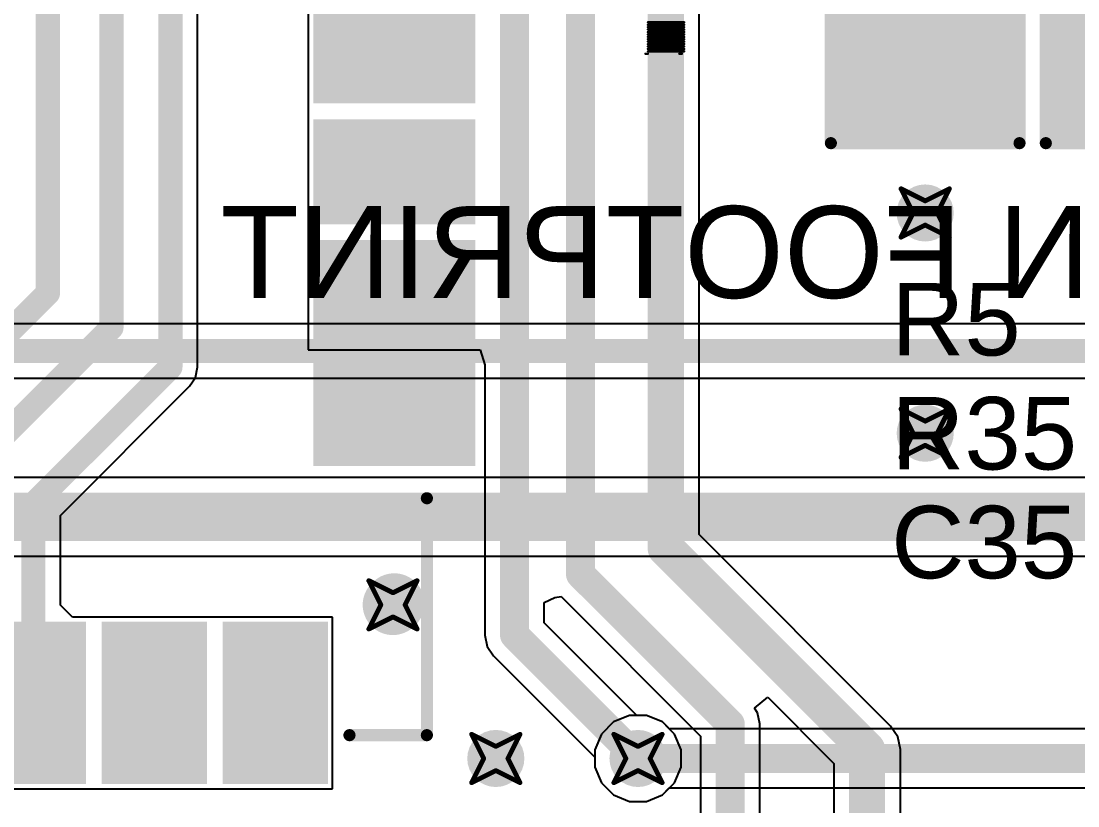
# Model space of a CAD drawing. Header units: inches. Extents: x -5 to 247, y -53 to 67.
# Drawn here: x 19.69 to 30.79, y -29.19 to -20.94 of the extents above; entities that cross this region are included whole.
import ezdxf

# ---------------------------------------------------------------- set-up
doc = ezdxf.new("R2010")
doc.units = ezdxf.units.IN
for name, color, linetype in [('Bottom Layer', 5, 'Continuous'), ('Bottom Overlay', 54, 'Continuous'), ('Drill Drawing', 1, 'Continuous'), ('Top Layer', 1, 'Continuous'), ('Top Overlay', 2, 'Continuous'), ('Top Paste', 8, 'Continuous'), ('Top Solder', 216, 'Continuous'), ('Via Holes', 16, 'Continuous')]:
    doc.layers.add(name, color=color, linetype=linetype)
doc.styles.add('Arial', font='', dxfattribs={"height": 0.2})
doc.styles.get('Arial').set_extended_font_data('Arial')

# ---------------------------------------------------------------- blocks, each defined once
blk = doc.blocks.new('C___1206_50')
at = {"layer": 'Top Layer'}
for points in [[(-2.032, 0.889), (-0.508, 0.889), (-0.508, -0.889), (-2.032, -0.889)], [(0.508, 0.889), (2.032, 0.889), (2.032, -0.889), (0.508, -0.889)]]:
    blk.add_hatch(color=1, dxfattribs=at).paths.add_polyline_path(points)
at = {"layer": 'Top Paste'}
for points in [[(-2.032, 0.889), (-0.508, 0.889), (-0.508, -0.889), (-2.032, -0.889)], [(0.508, 0.889), (2.032, 0.889), (2.032, -0.889), (0.508, -0.889)]]:
    blk.add_hatch(color=8, dxfattribs=at).paths.add_polyline_path(points)
at = {"layer": 'Top Solder'}
for points in [[(-2.1336, 0.9906), (-0.4064, 0.9906), (-0.4064, -0.9906), (-2.1336, -0.9906)], [(0.4064, 0.9906), (2.1336, 0.9906), (2.1336, -0.9906), (0.4064, -0.9906)]]:
    blk.add_hatch(color=216, dxfattribs=at).paths.add_polyline_path(points)
at = {"layer": 'Top Overlay', "const_width": 0.127}
for points in [[(-2.1336, 0.9906), (-0.6096, 0.9906)], [(-2.1336, 0.9906), (-2.1336, -0.9906)], [(0.6096, 0.9906), (2.1336, 0.9906)], [(2.1336, 0.9906), (2.1336, -0.9906)], [(-2.1336, -0.9906), (-0.6096, -0.9906)], [(0.6096, -0.9906), (2.1336, -0.9906)]]:
    blk.add_lwpolyline(points, dxfattribs=at)
at = {"layer": 'Top Overlay', "const_width": 0.0635}
for points in [[(-2.16535, 0.9906, 1), (-2.10185, 0.9906, 1)], [(-2.16535, 0.9906, 1), (-2.10185, 0.9906, 1)], [(-0.64135, 0.9906, 1), (-0.57785, 0.9906, 1)], [(0.57785, 0.9906, 1), (0.64135, 0.9906, 1)], [(2.10185, 0.9906, 1), (2.16535, 0.9906, 1)], [(2.10185, 0.9906, 1), (2.16535, 0.9906, 1)], [(-2.16535, -0.9906, 1), (-2.10185, -0.9906, 1)], [(-2.16535, -0.9906, 1), (-2.10185, -0.9906, 1)], [(-0.64135, -0.9906, 1), (-0.57785, -0.9906, 1)], [(0.57785, -0.9906, 1), (0.64135, -0.9906, 1)], [(2.10185, -0.9906, 1), (2.16535, -0.9906, 1)], [(2.10185, -0.9906, 1), (2.16535, -0.9906, 1)]]:
    blk.add_lwpolyline(points, format="xyb", close=True, dxfattribs=at)
blk = doc.blocks.new('C___1206_51')
at = {"layer": 'Top Layer'}
for points in [[(-2.032, 0.889), (-0.508, 0.889), (-0.508, -0.889), (-2.032, -0.889)], [(0.508, 0.889), (2.032, 0.889), (2.032, -0.889), (0.508, -0.889)]]:
    blk.add_hatch(color=1, dxfattribs=at).paths.add_polyline_path(points)
at = {"layer": 'Top Paste'}
for points in [[(-2.032, 0.889), (-0.508, 0.889), (-0.508, -0.889), (-2.032, -0.889)], [(0.508, 0.889), (2.032, 0.889), (2.032, -0.889), (0.508, -0.889)]]:
    blk.add_hatch(color=8, dxfattribs=at).paths.add_polyline_path(points)
at = {"layer": 'Top Solder'}
for points in [[(-2.1336, 0.9906), (-0.4064, 0.9906), (-0.4064, -0.9906), (-2.1336, -0.9906)], [(0.4064, 0.9906), (2.1336, 0.9906), (2.1336, -0.9906), (0.4064, -0.9906)]]:
    blk.add_hatch(color=216, dxfattribs=at).paths.add_polyline_path(points)
at = {"layer": 'Top Overlay', "const_width": 0.127}
for points in [[(-2.1336, 0.9906), (-0.6096, 0.9906)], [(-2.1336, 0.9906), (-2.1336, -0.9906)], [(0.6096, 0.9906), (2.1336, 0.9906)], [(2.1336, 0.9906), (2.1336, -0.9906)], [(-2.1336, -0.9906), (-0.6096, -0.9906)], [(0.6096, -0.9906), (2.1336, -0.9906)]]:
    blk.add_lwpolyline(points, dxfattribs=at)
at = {"layer": 'Top Overlay', "const_width": 0.0635}
for points in [[(-2.16535, 0.9906, 1), (-2.10185, 0.9906, 1)], [(-2.16535, 0.9906, 1), (-2.10185, 0.9906, 1)], [(-0.64135, 0.9906, 1), (-0.57785, 0.9906, 1)], [(0.57785, 0.9906, 1), (0.64135, 0.9906, 1)], [(2.10185, 0.9906, 1), (2.16535, 0.9906, 1)], [(2.10185, 0.9906, 1), (2.16535, 0.9906, 1)], [(-2.16535, -0.9906, 1), (-2.10185, -0.9906, 1)], [(-2.16535, -0.9906, 1), (-2.10185, -0.9906, 1)], [(-0.64135, -0.9906, 1), (-0.57785, -0.9906, 1)], [(0.57785, -0.9906, 1), (0.64135, -0.9906, 1)], [(2.10185, -0.9906, 1), (2.16535, -0.9906, 1)], [(2.10185, -0.9906, 1), (2.16535, -0.9906, 1)]]:
    blk.add_lwpolyline(points, format="xyb", close=True, dxfattribs=at)
blk = doc.blocks.new('38_SMD_M______72')
at = {"layer": 'Top Layer'}
for points in [[(-9.5, -4.64), (-8, -4.64), (-8, -5.54), (-9.5, -5.54)], [(-9.5, -5.91), (-8, -5.91), (-8, -6.81), (-9.5, -6.81)], [(-9.5, -7.18), (-8, -7.18), (-8, -8.08), (-9.5, -8.08)], [(-6.16, -9.63), (-6.16, -8.13), (-5.26, -8.13), (-5.26, -9.63)], [(-4.89, -9.63), (-4.89, -8.13), (-3.99, -8.13), (-3.99, -9.63)], [(-3.62, -9.63), (-3.62, -8.13), (-2.72, -8.13), (-2.72, -9.63)], [(-2.35, -9.63), (-2.35, -8.13), (-1.45, -8.13), (-1.45, -9.63)]]:
    blk.add_hatch(color=1, dxfattribs=at).paths.add_polyline_path(points)
at = {"layer": 'Top Paste'}
for points in [[(-9.5, -4.64), (-8, -4.64), (-8, -5.54), (-9.5, -5.54)], [(-9.5, -5.91), (-8, -5.91), (-8, -6.81), (-9.5, -6.81)], [(-9.5, -7.18), (-8, -7.18), (-8, -8.08), (-9.5, -8.08)], [(-6.16, -9.63), (-6.16, -8.13), (-5.26, -8.13), (-5.26, -9.63)], [(-4.89, -9.63), (-4.89, -8.13), (-3.99, -8.13), (-3.99, -9.63)], [(-3.62, -9.63), (-3.62, -8.13), (-2.72, -8.13), (-2.72, -9.63)], [(-2.35, -9.63), (-2.35, -8.13), (-1.45, -8.13), (-1.45, -9.63)]]:
    blk.add_hatch(color=8, dxfattribs=at).paths.add_polyline_path(points)
at = {"layer": 'Top Solder'}
for points in [[(-9.602, -4.538), (-7.898, -4.538), (-7.898, -5.642), (-9.602, -5.642)], [(-9.602, -5.808), (-7.898, -5.808), (-7.898, -6.912), (-9.602, -6.912)], [(-9.602, -7.078), (-7.898, -7.078), (-7.898, -8.182), (-9.602, -8.182)], [(-6.262, -9.732), (-6.262, -8.028), (-5.158, -8.028), (-5.158, -9.732)], [(-4.992, -9.732), (-4.992, -8.028), (-3.888, -8.028), (-3.888, -9.732)], [(-3.722, -9.732), (-3.722, -8.028), (-2.618, -8.028), (-2.618, -9.732)], [(-2.452, -9.732), (-2.452, -8.028), (-1.348, -8.028), (-1.348, -9.732)]]:
    blk.add_hatch(color=216, dxfattribs=at).paths.add_polyline_path(points)
at = {"layer": 'Top Overlay', "const_width": 0.127}
for points in [[(-9.089, -8.409), (-9.089, -9.222)], [(-6.6, -9.222), (-9.089, -9.222)]]:
    blk.add_lwpolyline(points, dxfattribs=at)
at = {"layer": 'Top Overlay', "const_width": 0.0635}
for points in [[(-9.121, -8.409, 1), (-9.057, -8.409, 1)], [(-9.121, -9.222, 1), (-9.057, -9.222, 1)], [(-9.121, -9.222, 1), (-9.057, -9.222, 1)], [(-6.632, -9.222, 1), (-6.568, -9.222, 1)]]:
    blk.add_lwpolyline(points, format="xyb", close=True, dxfattribs=at)

msp = doc.modelspace()

# ---------------------------------------------------------------- hatches: boundary and pattern name
at = {"layer": 'Bottom Layer'}
h = msp.add_hatch(color=5, dxfattribs=at)
edge = h.paths.add_edge_path()
edge.add_arc((29.186, -22.959), 0.3, 0, 360)
h = msp.add_hatch(color=5, dxfattribs=at)
edge = h.paths.add_edge_path()
edge.add_arc((29.186, -25.273), 0.3, 0, 360)
h = msp.add_hatch(color=5, dxfattribs=at)
edge = h.paths.add_edge_path()
edge.add_arc((23.597, -27.076), 0.3, 0, 360)
h = msp.add_hatch(color=5, dxfattribs=at)
edge = h.paths.add_edge_path()
edge.add_arc((24.677, -28.69), 0.3, 0, 360)
h = msp.add_hatch(color=5, dxfattribs=at)
edge = h.paths.add_edge_path()
edge.add_arc((26.17, -28.69), 0.3, 0, 360)
at = {"layer": 'Top Layer'}
h = msp.add_hatch(color=1, dxfattribs=at)
edge = h.paths.add_edge_path()
edge.add_arc((29.186, -22.959), 0.3, 0, 360)
h = msp.add_hatch(color=1, dxfattribs=at)
edge = h.paths.add_edge_path()
edge.add_arc((29.186, -25.273), 0.3, 0, 360)
h = msp.add_hatch(color=1, dxfattribs=at)
edge = h.paths.add_edge_path()
edge.add_arc((23.597, -27.076), 0.3, 0, 360)
h = msp.add_hatch(color=1, dxfattribs=at)
edge = h.paths.add_edge_path()
edge.add_arc((24.677, -28.69), 0.3, 0, 360)
h = msp.add_hatch(color=1, dxfattribs=at)
edge = h.paths.add_edge_path()
edge.add_arc((26.17, -28.69), 0.3, 0, 360)
at = {"layer": 'Via Holes'}
h = msp.add_hatch(color=7, dxfattribs=at)
edge = h.paths.add_edge_path()
edge.add_arc((29.186, -22.959), 0.15, 0, 360)
h = msp.add_hatch(color=7, dxfattribs=at)
edge = h.paths.add_edge_path()
edge.add_arc((29.186, -25.273), 0.15, 0, 360)
h = msp.add_hatch(color=7, dxfattribs=at)
edge = h.paths.add_edge_path()
edge.add_arc((23.597, -27.076), 0.15, 0, 360)
h = msp.add_hatch(color=7, dxfattribs=at)
edge = h.paths.add_edge_path()
edge.add_arc((24.677, -28.69), 0.15, 0, 360)
h = msp.add_hatch(color=7, dxfattribs=at)
edge = h.paths.add_edge_path()
edge.add_arc((26.17, -28.69), 0.15, 0, 360)

# ---------------------------------------------------------------- linework, layer by layer
at = {"layer": 'Bottom Layer'}
for p, q in [((41.53, -24.125), (18.286, -24.125)), ((18.404, -24.694), (37.189, -24.694)), ((37.123, -25.738), (19.027, -25.738)), ((19.198, -26.566), (43.208, -26.566)), ((26.08, -28.237), (25.914, -28.306)), ((26.26, -28.237), (26.08, -28.237)), ((26.426, -28.306), (26.26, -28.237)), ((25.914, -28.306), (25.786, -28.433)), ((26.499, -28.379), (26.426, -28.306)), ((31.393, -28.379), (26.499, -28.379)), ((25.786, -28.433), (25.718, -28.6)), ((25.718, -28.6), (25.718, -28.78)), ((25.718, -28.78), (25.786, -28.946)), ((25.786, -28.946), (25.914, -29.073)), ((25.914, -29.073), (26.08, -29.142)), ((26.26, -29.142), (26.426, -29.073)), ((26.426, -29.073), (26.499, -29)), ((26.499, -29), (31.393, -29)), ((26.08, -29.142), (26.26, -29.142))]:
    msp.add_line(p, q, dxfattribs=at)
for points, const_width in [([(18.286, -24.409), (41.885, -24.409)], 0.254), ([(19.027, -26.152), (43.208, -26.152)], 0.508), ([(26.17, -28.69), (31.722, -28.69)], 0.305)]:
    msp.add_lwpolyline(points, dxfattribs=dict(at, const_width=const_width))
at = {"layer": 'Bottom Layer', "const_width": 0.152}
msp.add_lwpolyline([(26.094, -28.69, 1), (26.246, -28.69, 1)], format="xyb", close=True, dxfattribs=at)
at = {"layer": 'Bottom Overlay', "const_width": 0.0254}
for points in [[(26.274, -20.956), (26.655, -20.956)], [(26.274, -20.982), (26.655, -20.982)], [(26.274, -21.007), (26.655, -21.007)], [(26.274, -21.032), (26.655, -21.032)], [(26.274, -21.058), (26.655, -21.058)], [(26.274, -21.083), (26.655, -21.083)], [(26.274, -21.109), (26.655, -21.109)], [(26.274, -21.134), (26.655, -21.134)], [(26.274, -21.159), (26.655, -21.159)], [(26.274, -21.185), (26.655, -21.185)], [(26.248, -21.286), (26.274, -21.286)], [(26.274, -21.21), (26.655, -21.21)], [(26.274, -21.236), (26.655, -21.236)], [(26.274, -21.261), (26.655, -21.261)], [(26.604, -21.286), (26.629, -21.286)]]:
    msp.add_lwpolyline(points, dxfattribs=at)
at = {"layer": 'Bottom Overlay', "const_width": 0.0127}
for points in [[(26.268, -20.956, 1), (26.28, -20.956, 1)], [(26.268, -20.982, 1), (26.28, -20.982, 1)], [(26.649, -20.956, 1), (26.661, -20.956, 1)], [(26.649, -20.982, 1), (26.661, -20.982, 1)], [(26.268, -21.007, 1), (26.28, -21.007, 1)], [(26.268, -21.032, 1), (26.28, -21.032, 1)], [(26.268, -21.058, 1), (26.28, -21.058, 1)], [(26.268, -21.083, 1), (26.28, -21.083, 1)], [(26.649, -21.007, 1), (26.661, -21.007, 1)], [(26.649, -21.032, 1), (26.661, -21.032, 1)], [(26.649, -21.058, 1), (26.661, -21.058, 1)], [(26.649, -21.083, 1), (26.661, -21.083, 1)], [(26.268, -21.109, 1), (26.28, -21.109, 1)], [(26.268, -21.134, 1), (26.28, -21.134, 1)], [(26.268, -21.159, 1), (26.28, -21.159, 1)], [(26.268, -21.185, 1), (26.28, -21.185, 1)], [(26.649, -21.109, 1), (26.661, -21.109, 1)], [(26.649, -21.134, 1), (26.661, -21.134, 1)], [(26.649, -21.159, 1), (26.661, -21.159, 1)], [(26.649, -21.185, 1), (26.661, -21.185, 1)], [(26.242, -21.286, 1), (26.255, -21.286, 1)], [(26.268, -21.21, 1), (26.28, -21.21, 1)], [(26.268, -21.236, 1), (26.28, -21.236, 1)], [(26.268, -21.261, 1), (26.28, -21.261, 1)], [(26.268, -21.286, 1), (26.28, -21.286, 1)], [(26.598, -21.286, 1), (26.61, -21.286, 1)], [(26.623, -21.286, 1), (26.636, -21.286, 1)], [(26.649, -21.21, 1), (26.661, -21.21, 1)], [(26.649, -21.236, 1), (26.661, -21.236, 1)], [(26.649, -21.261, 1), (26.661, -21.261, 1)]]:
    msp.add_lwpolyline(points, format="xyb", close=True, dxfattribs=at)
at = {"layer": 'Drill Drawing', "const_width": 0.0508}
for points in [[(28.932, -22.705), (29.186, -22.832)], [(28.932, -22.705), (29.059, -22.959)], [(29.186, -22.832), (29.44, -22.705)], [(29.313, -22.959), (29.44, -22.705)], [(28.932, -23.213), (29.059, -22.959)], [(29.313, -22.959), (29.44, -23.213)], [(28.932, -23.213), (29.186, -23.086)], [(29.186, -23.086), (29.44, -23.213)], [(28.932, -25.019), (29.186, -25.146)], [(28.932, -25.019), (29.059, -25.273)], [(29.186, -25.146), (29.44, -25.019)], [(29.313, -25.273), (29.44, -25.019)], [(28.932, -25.527), (29.059, -25.273)], [(29.313, -25.273), (29.44, -25.527)], [(28.932, -25.527), (29.186, -25.4)], [(29.186, -25.4), (29.44, -25.527)], [(23.343, -26.822), (23.597, -26.949)], [(23.343, -26.822), (23.47, -27.076)], [(23.597, -26.949), (23.851, -26.822)], [(23.724, -27.076), (23.851, -26.822)], [(23.343, -27.33), (23.47, -27.076)], [(23.724, -27.076), (23.851, -27.33)], [(23.343, -27.33), (23.597, -27.203)], [(23.597, -27.203), (23.851, -27.33)], [(24.423, -28.436), (24.677, -28.563)], [(24.423, -28.436), (24.55, -28.69)], [(24.677, -28.563), (24.931, -28.436)], [(24.804, -28.69), (24.931, -28.436)], [(25.916, -28.436), (26.17, -28.563)], [(25.916, -28.436), (26.043, -28.69)], [(26.17, -28.563), (26.424, -28.436)], [(26.297, -28.69), (26.424, -28.436)], [(24.423, -28.944), (24.55, -28.69)], [(24.804, -28.69), (24.931, -28.944)], [(25.916, -28.944), (26.043, -28.69)], [(26.297, -28.69), (26.424, -28.944)], [(24.423, -28.944), (24.677, -28.817)], [(24.677, -28.817), (24.931, -28.944)], [(25.916, -28.944), (26.17, -28.817)], [(26.17, -28.817), (26.424, -28.944)]]:
    msp.add_lwpolyline(points, dxfattribs=at)
at = {"layer": 'Drill Drawing', "const_width": 0.0254}
for points in [[(28.919, -22.705, 1), (28.945, -22.705, 1)], [(28.919, -22.705, 1), (28.945, -22.705, 1)], [(29.427, -22.705, 1), (29.453, -22.705, 1)], [(29.427, -22.705, 1), (29.453, -22.705, 1)], [(29.173, -22.832, 1), (29.199, -22.832, 1)], [(29.173, -22.832, 1), (29.199, -22.832, 1)], [(29.046, -22.959, 1), (29.072, -22.959, 1)], [(29.046, -22.959, 1), (29.072, -22.959, 1)], [(29.3, -22.959, 1), (29.326, -22.959, 1)], [(29.3, -22.959, 1), (29.326, -22.959, 1)], [(29.173, -23.086, 1), (29.199, -23.086, 1)], [(29.173, -23.086, 1), (29.199, -23.086, 1)], [(28.919, -23.213, 1), (28.945, -23.213, 1)], [(28.919, -23.213, 1), (28.945, -23.213, 1)], [(29.427, -23.213, 1), (29.453, -23.213, 1)], [(29.427, -23.213, 1), (29.453, -23.213, 1)], [(28.919, -25.019, 1), (28.945, -25.019, 1)], [(28.919, -25.019, 1), (28.945, -25.019, 1)], [(29.427, -25.019, 1), (29.453, -25.019, 1)], [(29.427, -25.019, 1), (29.453, -25.019, 1)], [(29.173, -25.146, 1), (29.199, -25.146, 1)], [(29.173, -25.146, 1), (29.199, -25.146, 1)], [(29.046, -25.273, 1), (29.072, -25.273, 1)], [(29.046, -25.273, 1), (29.072, -25.273, 1)], [(29.3, -25.273, 1), (29.326, -25.273, 1)], [(29.3, -25.273, 1), (29.326, -25.273, 1)], [(29.173, -25.4, 1), (29.199, -25.4, 1)], [(29.173, -25.4, 1), (29.199, -25.4, 1)], [(28.919, -25.527, 1), (28.945, -25.527, 1)], [(28.919, -25.527, 1), (28.945, -25.527, 1)], [(29.427, -25.527, 1), (29.453, -25.527, 1)], [(29.427, -25.527, 1), (29.453, -25.527, 1)], [(23.33, -26.822, 1), (23.355, -26.822, 1)], [(23.33, -26.822, 1), (23.355, -26.822, 1)], [(23.838, -26.822, 1), (23.863, -26.822, 1)], [(23.838, -26.822, 1), (23.863, -26.822, 1)], [(23.584, -26.949, 1), (23.609, -26.949, 1)], [(23.584, -26.949, 1), (23.609, -26.949, 1)], [(23.457, -27.076, 1), (23.482, -27.076, 1)], [(23.457, -27.076, 1), (23.482, -27.076, 1)], [(23.711, -27.076, 1), (23.736, -27.076, 1)], [(23.711, -27.076, 1), (23.736, -27.076, 1)], [(23.584, -27.203, 1), (23.609, -27.203, 1)], [(23.584, -27.203, 1), (23.609, -27.203, 1)], [(23.33, -27.33, 1), (23.355, -27.33, 1)], [(23.33, -27.33, 1), (23.355, -27.33, 1)], [(23.838, -27.33, 1), (23.863, -27.33, 1)], [(23.838, -27.33, 1), (23.863, -27.33, 1)], [(24.41, -28.436, 1), (24.435, -28.436, 1)], [(24.41, -28.436, 1), (24.435, -28.436, 1)], [(24.918, -28.436, 1), (24.943, -28.436, 1)], [(24.918, -28.436, 1), (24.943, -28.436, 1)], [(25.903, -28.436, 1), (25.929, -28.436, 1)], [(25.903, -28.436, 1), (25.929, -28.436, 1)], [(26.411, -28.436, 1), (26.437, -28.436, 1)], [(26.411, -28.436, 1), (26.437, -28.436, 1)], [(24.664, -28.563, 1), (24.689, -28.563, 1)], [(24.664, -28.563, 1), (24.689, -28.563, 1)], [(26.157, -28.563, 1), (26.183, -28.563, 1)], [(26.157, -28.563, 1), (26.183, -28.563, 1)], [(24.537, -28.69, 1), (24.562, -28.69, 1)], [(24.537, -28.69, 1), (24.562, -28.69, 1)], [(24.791, -28.69, 1), (24.816, -28.69, 1)], [(24.791, -28.69, 1), (24.816, -28.69, 1)], [(26.03, -28.69, 1), (26.056, -28.69, 1)], [(26.03, -28.69, 1), (26.056, -28.69, 1)], [(26.284, -28.69, 1), (26.31, -28.69, 1)], [(26.284, -28.69, 1), (26.31, -28.69, 1)], [(24.664, -28.817, 1), (24.689, -28.817, 1)], [(24.664, -28.817, 1), (24.689, -28.817, 1)], [(26.157, -28.817, 1), (26.183, -28.817, 1)], [(26.157, -28.817, 1), (26.183, -28.817, 1)], [(24.41, -28.944, 1), (24.435, -28.944, 1)], [(24.41, -28.944, 1), (24.435, -28.944, 1)], [(24.918, -28.944, 1), (24.943, -28.944, 1)], [(24.918, -28.944, 1), (24.943, -28.944, 1)], [(25.903, -28.944, 1), (25.929, -28.944, 1)], [(25.903, -28.944, 1), (25.929, -28.944, 1)], [(26.411, -28.944, 1), (26.437, -28.944, 1)], [(26.411, -28.944, 1), (26.437, -28.944, 1)]]:
    msp.add_lwpolyline(points, format="xyb", close=True, dxfattribs=at)
at = {"layer": 'Top Layer'}
for p, q in [((26.812, -26.338), (26.812, -14.682)), ((21.545, -24.579), (21.545, -17.526)), ((22.708, -20.766), (22.708, -21.746)), ((22.708, -21.746), (22.708, -21.858)), ((22.708, -21.858), (22.708, -22.036)), ((22.708, -22.036), (22.708, -23.016)), ((22.708, -23.016), (22.708, -23.194)), ((22.708, -23.194), (22.708, -23.306)), ((22.708, -23.306), (22.708, -24.398)), ((22.708, -24.398), (24.384, -24.398)), ((24.384, -24.398), (24.513, -24.398)), ((24.513, -24.398), (24.562, -24.556)), ((21.523, -24.688), (21.545, -24.579)), ((21.545, -24.579), (21.545, -24.579)), ((24.562, -24.556), (24.562, -27.393)), ((21.461, -24.78), (21.523, -24.688)), ((20.106, -26.136), (21.461, -24.78)), ((21.461, -24.78), (21.461, -24.78)), ((20.106, -27.078), (20.106, -26.136)), ((28.822, -28.349), (26.812, -26.338)), ((25.184, -27.051), (25.297, -26.998)), ((25.184, -27.264), (25.184, -27.051)), ((25.297, -26.998), (25.362, -26.99)), ((25.362, -26.99), (26.828, -28.456)), ((20.231, -27.204), (20.106, -27.078)), ((20.331, -27.204), (20.231, -27.204)), ((20.488, -27.204), (20.331, -27.204)), ((20.601, -27.204), (20.488, -27.204)), ((21.58, -27.204), (20.601, -27.204)), ((21.758, -27.204), (21.58, -27.204)), ((21.871, -27.204), (21.758, -27.204)), ((22.963, -27.204), (21.871, -27.204)), ((22.963, -29.008), (22.963, -27.204)), ((26.157, -28.237), (25.184, -27.264)), ((24.562, -27.393), (24.586, -27.512)), ((24.586, -27.512), (24.653, -27.613)), ((24.653, -27.613), (25.718, -28.677)), ((27.394, -28.161), (27.532, -28.047)), ((27.532, -28.047), (28.225, -28.741)), ((27.426, -28.209), (27.394, -28.161)), ((26.26, -28.237), (26.157, -28.237)), ((26.426, -28.306), (26.26, -28.237)), ((27.449, -28.327), (27.426, -28.209)), ((26.554, -28.433), (26.426, -28.306)), ((27.449, -30.805), (27.449, -28.327)), ((28.898, -28.462), (28.822, -28.349)), ((28.822, -28.349), (28.822, -28.349)), ((26.622, -28.6), (26.554, -28.433)), ((26.828, -28.456), (26.828, -30.805)), ((28.925, -28.596), (28.898, -28.462)), ((26.622, -28.78), (26.622, -28.6)), ((28.925, -34.42), (28.925, -28.596)), ((28.925, -28.596), (28.925, -28.596)), ((25.718, -28.677), (25.718, -28.78)), ((28.225, -28.741), (28.225, -35.748)), ((25.718, -28.78), (25.786, -28.946)), ((26.554, -28.946), (26.622, -28.78)), ((25.786, -28.946), (25.914, -29.073)), ((26.426, -29.073), (26.554, -28.946)), ((19.218, -29.008), (20.31, -29.008)), ((20.31, -29.008), (20.423, -29.008)), ((20.423, -29.008), (20.58, -29.008)), ((20.58, -29.008), (21.58, -29.008)), ((21.58, -29.008), (21.693, -29.008)), ((21.693, -29.008), (21.871, -29.008)), ((21.871, -29.008), (22.963, -29.008)), ((25.914, -29.073), (26.08, -29.142)), ((26.26, -29.142), (26.426, -29.073)), ((26.08, -29.142), (26.26, -29.142))]:
    msp.add_line(p, q, dxfattribs=at)
for points, const_width in [([(24.873, -27.393), (24.873, -10.424)], 0.305), ([(25.566, -26.755), (25.566, -10.427)], 0.305), ([(26.462, -26.483), (26.462, -10.84)], 0.381), ([(20.641, -24.164), (20.641, -15.726)], 0.254), ([(19.973, -23.802), (19.973, -16.426)], 0.254), ([(21.26, -24.579), (21.26, -17.171)], 0.254), ([(17.281, -26.495), (19.973, -23.802)], 0.254), ([(18.551, -26.254), (20.641, -24.164)], 0.254), ([(19.821, -26.018), (21.26, -24.579)], 0.254), ([(19.821, -28.106), (19.821, -26.018)], 0.254), ([(26.462, -26.483), (28.575, -28.596)], 0.381), ([(25.566, -26.755), (27.139, -28.327)], 0.305), ([(23.597, -27.076), (23.611, -27.062)], 0.635), ([(24.873, -27.393), (26.17, -28.69)], 0.305), ([(27.139, -31.404), (27.139, -28.327)], 0.305), ([(28.575, -36.53), (28.575, -28.596)], 0.381)]:
    msp.add_lwpolyline(points, dxfattribs=dict(at, const_width=const_width))
for points, const_width in [([(19.91, -23.802, 1), (20.037, -23.802, 1)], 0.127), ([(19.91, -23.802, 1), (20.037, -23.802, 1)], 0.127), ([(20.577, -24.164, 1), (20.704, -24.164, 1)], 0.127), ([(20.577, -24.164, 1), (20.704, -24.164, 1)], 0.127), ([(21.196, -24.579, 1), (21.323, -24.579, 1)], 0.127), ([(21.196, -24.579, 1), (21.323, -24.579, 1)], 0.127), ([(19.757, -26.018, 1), (19.884, -26.018, 1)], 0.127), ([(19.757, -26.018, 1), (19.884, -26.018, 1)], 0.127), ([(26.367, -26.483, 1), (26.558, -26.483, 1)], 0.191), ([(26.367, -26.483, 1), (26.558, -26.483, 1)], 0.191), ([(25.49, -26.755, 1), (25.642, -26.755, 1)], 0.152), ([(25.49, -26.755, 1), (25.642, -26.755, 1)], 0.152), ([(23.438, -27.076, 1), (23.755, -27.076, 1)], 0.318), ([(23.452, -27.062, 1), (23.769, -27.062, 1)], 0.318), ([(24.797, -27.393, 1), (24.949, -27.393, 1)], 0.152), ([(24.797, -27.393, 1), (24.949, -27.393, 1)], 0.152), ([(19.757, -28.106, 1), (19.884, -28.106, 1)], 0.127), ([(27.062, -28.327, 1), (27.215, -28.327, 1)], 0.152), ([(27.062, -28.327, 1), (27.215, -28.327, 1)], 0.152), ([(28.48, -28.596, 1), (28.67, -28.596, 1)], 0.191), ([(28.48, -28.596, 1), (28.67, -28.596, 1)], 0.191), ([(26.094, -28.69, 1), (26.246, -28.69, 1)], 0.152)]:
    msp.add_lwpolyline(points, format="xyb", close=True, dxfattribs=dict(at, const_width=const_width))

# ---------------------------------------------------------------- block references
at = {"rotation": 90}
for name, p in [('38_SMD_M______72', (14.731, -19.356)), ('C___1206_50', (29.186, -20.092)), ('C___1206_51', (31.443, -20.092))]:
    msp.add_blockref(name, p, dxfattribs=at)

# ---------------------------------------------------------------- texts
at = {"layer": 'Bottom Overlay', "style": 'Arial', "text_generation_flag": 2}
msp.add_text('ZERO CARBON FOOTPRINT', height=0.9652, rotation=360, dxfattribs=at).set_placement((39.837, -23.852))
at = {"layer": 'Top Overlay', "style": 'Arial'}
for s, p in [('R5', (28.829, -24.456)), ('R35', (28.829, -25.654)), ('C35', (28.829, -26.797))]:
    msp.add_text(s, height=0.762, dxfattribs=at).set_placement(p)

doc.saveas('drawing.dxf')
